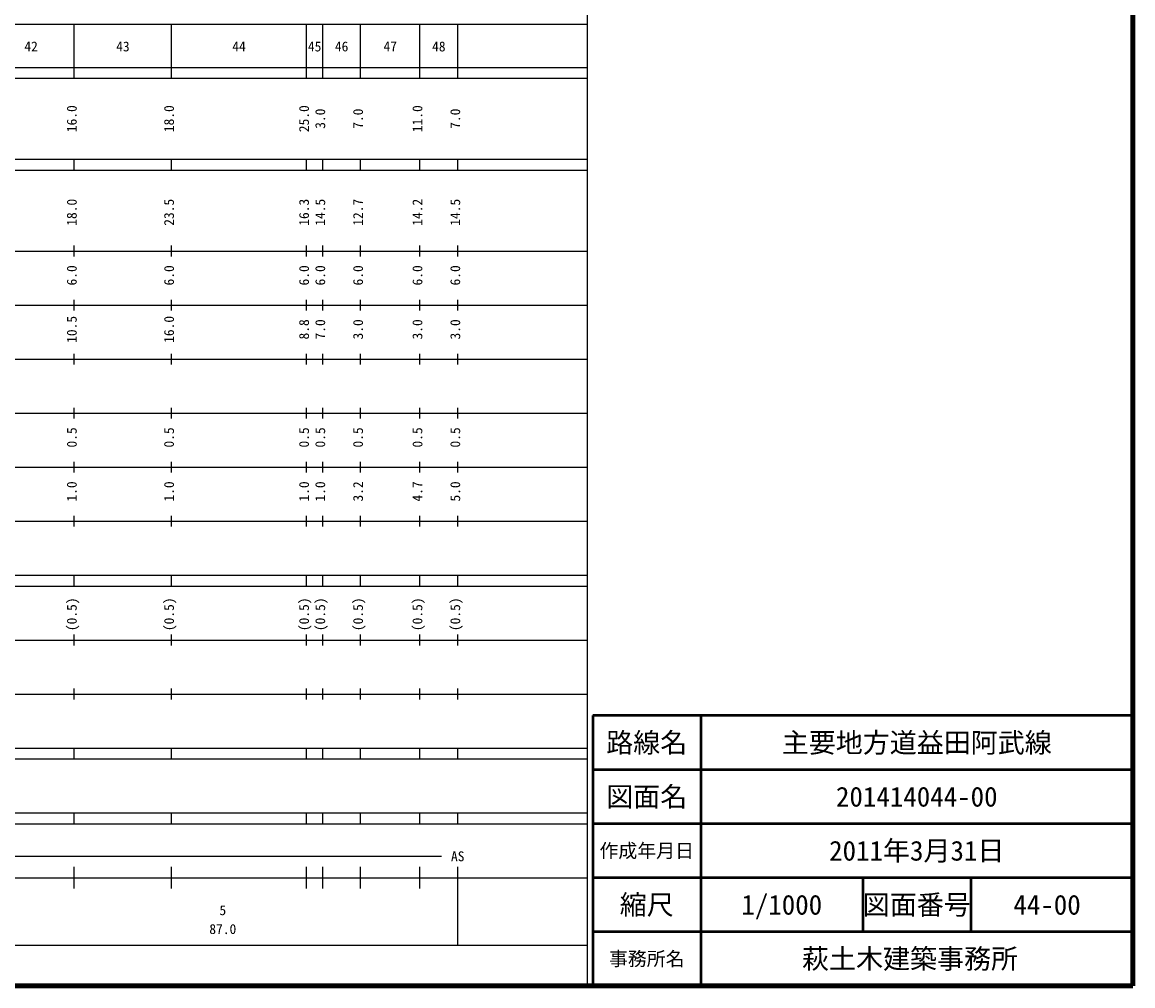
# Model space of a CAD drawing. Units: millimetres on the paper, enlarged 1000 times. Extents: x 40000 to 680000, y 20000 to 380000.
# Drawn here: x 474356 to 680000, y 20000 to 198357 of the extents above; entities that cross this region are included whole.
import ezdxf
from ezdxf.enums import TextEntityAlignment as Align

# ---------------------------------------------------------------- set-up
doc = ezdxf.new("R2010")
doc.units = ezdxf.units.MM
doc.header["$LTSCALE"] = 1000
for name, color, linetype, lineweight in [('M-TTL', 2, 'Continuous', 140), ('M-TTL-BAND', 7, 'Continuous', 25), ('M-TTL-FRAM', 2, 'Continuous', 50), ('M-TTL-LINE', 7, 'Continuous', 50)]:
    doc.layers.add(name, color=color, linetype=linetype, lineweight=lineweight)
doc.layers.add('M-TTL-TXT', color=7, linetype='Continuous')
doc.styles.add('ＭＳ ゴシック', font='')
doc.styles.get('ＭＳ ゴシック').set_extended_font_data('MS Gothic')

msp = doc.modelspace()

# ---------------------------------------------------------------- linework, layer by layer
at = {"layer": 'M-TTL'}
for p, q in [((680000, 20000), (680000, 380000)), ((40000, 20000), (680000, 20000))]:
    msp.add_line(p, q, dxfattribs=at)
at = {"layer": 'M-TTL-BAND'}
for p, q in [((579000, 20000), (579000, 370000)), ((68000, 198000), (579000, 198000)), ((484000, 188000), (484000, 198000)), ((502000, 188000), (502000, 198000)), ((527000, 188000), (527000, 198000)), ((530000, 188000), (530000, 198000)), ((537000, 188000), (537000, 198000)), ((548000, 188000), (548000, 198000)), ((555000, 188000), (555000, 198000)), ((40000, 190000), (579000, 190000)), ((40000, 188000), (579000, 188000)), ((40000, 173000), (579000, 173000)), ((484000, 171000), (484000, 173000)), ((502000, 171000), (502000, 173000)), ((527000, 171000), (527000, 173000)), ((530000, 171000), (530000, 173000)), ((537000, 171000), (537000, 173000)), ((548000, 171000), (548000, 173000)), ((555000, 171000), (555000, 173000)), ((40000, 171000), (579000, 171000)), ((484000, 155000), (484000, 157000)), ((502000, 155000), (502000, 157000)), ((527000, 155000), (527000, 157000)), ((530000, 155000), (530000, 157000)), ((537000, 155000), (537000, 157000)), ((548000, 155000), (548000, 157000)), ((555000, 155000), (555000, 157000)), ((40000, 156000), (579000, 156000)), ((484000, 145000), (484000, 147000)), ((502000, 145000), (502000, 147000)), ((527000, 145000), (527000, 147000)), ((530000, 145000), (530000, 147000)), ((537000, 145000), (537000, 147000)), ((548000, 145000), (548000, 147000)), ((555000, 145000), (555000, 147000)), ((46000, 146000), (579000, 146000)), ((52000, 136000), (579000, 136000)), ((484000, 135000), (484000, 137000)), ((502000, 135000), (502000, 137000)), ((527000, 135000), (527000, 137000)), ((530000, 135000), (530000, 137000)), ((537000, 135000), (537000, 137000)), ((548000, 135000), (548000, 137000)), ((555000, 135000), (555000, 137000)), ((46000, 126000), (579000, 126000)), ((484000, 125000), (484000, 127000)), ((502000, 125000), (502000, 127000)), ((527000, 125000), (527000, 127000)), ((530000, 125000), (530000, 127000)), ((537000, 125000), (537000, 127000)), ((548000, 125000), (548000, 127000)), ((555000, 125000), (555000, 127000)), ((52000, 116000), (579000, 116000)), ((484000, 115000), (484000, 117000)), ((502000, 115000), (502000, 117000)), ((527000, 115000), (527000, 117000)), ((530000, 115000), (530000, 117000)), ((537000, 115000), (537000, 117000)), ((548000, 115000), (548000, 117000)), ((555000, 115000), (555000, 117000)), ((484000, 105000), (484000, 107000)), ((502000, 105000), (502000, 107000)), ((527000, 105000), (527000, 107000)), ((530000, 105000), (530000, 107000)), ((537000, 105000), (537000, 107000)), ((548000, 105000), (548000, 107000)), ((555000, 105000), (555000, 107000)), ((46000, 106000), (579000, 106000)), ((40000, 96000), (579000, 96000)), ((484000, 94000), (484000, 96000)), ((502000, 94000), (502000, 96000)), ((527000, 94000), (527000, 96000)), ((530000, 94000), (530000, 96000)), ((537000, 94000), (537000, 96000)), ((548000, 94000), (548000, 96000)), ((555000, 94000), (555000, 96000)), ((40000, 94000), (579000, 94000)), ((484000, 83000), (484000, 85000)), ((502000, 83000), (502000, 85000)), ((527000, 83000), (527000, 85000)), ((530000, 83000), (530000, 85000)), ((537000, 83000), (537000, 85000)), ((548000, 83000), (548000, 85000)), ((555000, 83000), (555000, 85000)), ((49000, 84000), (579000, 84000)), ((484000, 73000), (484000, 75000)), ((502000, 73000), (502000, 75000)), ((527000, 73000), (527000, 75000)), ((530000, 73000), (530000, 75000)), ((537000, 73000), (537000, 75000)), ((548000, 73000), (548000, 75000)), ((555000, 73000), (555000, 75000)), ((40000, 74000), (579000, 74000)), ((40000, 64000), (579000, 64000)), ((484000, 62000), (484000, 64000)), ((502000, 62000), (502000, 64000)), ((527000, 62000), (527000, 64000)), ((530000, 62000), (530000, 64000)), ((537000, 62000), (537000, 64000)), ((548000, 62000), (548000, 64000)), ((555000, 62000), (555000, 64000)), ((40000, 62000), (579000, 62000)), ((40000, 52000), (579000, 52000)), ((484000, 50000), (484000, 52000)), ((502000, 50000), (502000, 52000)), ((527000, 50000), (527000, 52000)), ((530000, 50000), (530000, 52000)), ((537000, 50000), (537000, 52000)), ((548000, 50000), (548000, 52000)), ((555000, 50000), (555000, 52000)), ((40000, 50000), (579000, 50000)), ((71000, 44000), (552000, 44000)), ((484000, 38000), (484000, 42000)), ((502000, 38000), (502000, 42000)), ((527000, 38000), (527000, 42000)), ((530000, 38000), (530000, 42000)), ((537000, 38000), (537000, 42000)), ((548000, 38000), (548000, 42000)), ((555000, 27500), (555000, 42000)), ((40000, 40000), (579000, 40000)), ((68000, 27500), (579000, 27500))]:
    msp.add_line(p, q, dxfattribs=at)
at = {"layer": 'M-TTL-FRAM'}
for p, q in [((680000, 70000), (580000, 70000)), ((580000, 70000), (580000, 20000))]:
    msp.add_line(p, q, dxfattribs=at)
at = {"layer": 'M-TTL-LINE'}
for p, q in [((600000, 70000), (600000, 20000)), ((680000, 60000), (580000, 60000)), ((680000, 50000), (580000, 50000)), ((680000, 40000), (580000, 40000)), ((630000, 40000), (630000, 30000)), ((650000, 40000), (650000, 30000)), ((680000, 30000), (580000, 30000))]:
    msp.add_line(p, q, dxfattribs=at)

# ---------------------------------------------------------------- texts
at = {"layer": 'M-TTL-BAND', "style": 'ＭＳ ゴシック'}
for s, p in [('42', (476000, 192405)), ('43', (493000, 192405)), ('44', (514500, 192405)), ('45', (528500, 192405)), ('46', (533500, 192405)), ('47', (542500, 192405)), ('48', (551500, 192405)), ('AS', (555000, 42500)), ('5', (511500, 32523)), ('87.0', (511500, 29033))]:
    msp.add_text(s, height=1833, dxfattribs=at).set_placement(p, align=Align.BOTTOM_CENTER)
for s, p in [('16.0', (485000, 180500)), ('18.0', (503000, 180500)), ('25.0', (528000, 180500)), ('3.0', (531000, 180500)), ('7.0', (538000, 180500)), ('11.0', (549000, 180500)), ('7.0', (556000, 180500)), ('18.0', (485000, 163174)), ('23.5', (503000, 163174)), ('16.3', (528000, 163174)), ('14.5', (531000, 163174)), ('12.7', (538000, 163174)), ('14.2', (549000, 163174)), ('14.5', (556000, 163174)), ('6.0', (485000, 151500)), ('6.0', (503000, 151500)), ('6.0', (528000, 151500)), ('6.0', (531000, 151500)), ('6.0', (538000, 151500)), ('6.0', (549000, 151500)), ('6.0', (556000, 151500)), ('10.5', (485000, 141500)), ('16.0', (503000, 141500)), ('8.8', (528000, 141500)), ('7.0', (531000, 141500)), ('3.0', (538000, 141500)), ('3.0', (549000, 141500)), ('3.0', (556000, 141500)), ('0.5', (485000, 121500)), ('0.5', (503000, 121500)), ('0.5', (528000, 121500)), ('0.5', (531000, 121500)), ('0.5', (538000, 121500)), ('0.5', (549000, 121500)), ('0.5', (556000, 121500)), ('1.0', (485000, 111500)), ('1.0', (503000, 111500)), ('1.0', (528000, 111500)), ('1.0', (531000, 111500)), ('3.2', (538000, 111500)), ('4.7', (549000, 111500)), ('5.0', (556000, 111500)), ('(0.5)', (485000, 88764)), ('(0.5)', (503000, 88764)), ('(0.5)', (528000, 88764)), ('(0.5)', (531000, 88764)), ('(0.5)', (538000, 88764)), ('(0.5)', (549000, 88764)), ('(0.5)', (556000, 88764))]:
    msp.add_text(s, height=1833, rotation=90, dxfattribs=at).set_placement(p, align=Align.BOTTOM_CENTER)
at = {"layer": 'M-TTL-TXT', "style": 'ＭＳ ゴシック'}
for s, height, p in [('路線名', 3666, (590000, 65000)), ('路線名', 3666, (590000, 65000)), ('主要地方道益田阿武線', 3666, (640000, 65000)), ('図面名', 3666, (590000, 55000)), ('図面名', 3666, (590000, 55000)), ('201414044-00', 3666, (640000, 55000)), ('2011年3月31日', 3666, (640000, 45000)), ('作成年月日', 2566, (590000, 45000)), ('作成年月日', 2566, (590000, 45000)), ('縮尺', 3666, (590000, 35000)), ('縮尺', 3666, (590000, 35000)), ('1/1000', 3666, (615000, 35000)), ('図面番号', 3666, (640000, 35000)), ('図面番号', 3666, (640000, 35000)), ('44-00', 3666, (664125, 35000)), ('萩土木建築事務所 ', 3666, (640000, 25000)), ('事務所名', 2566, (590000, 25000)), ('事務所名', 2566, (590000, 25000))]:
    msp.add_text(s, height=height, dxfattribs=at).set_placement(p, align=Align.MIDDLE_CENTER)

doc.saveas('drawing.dxf')
